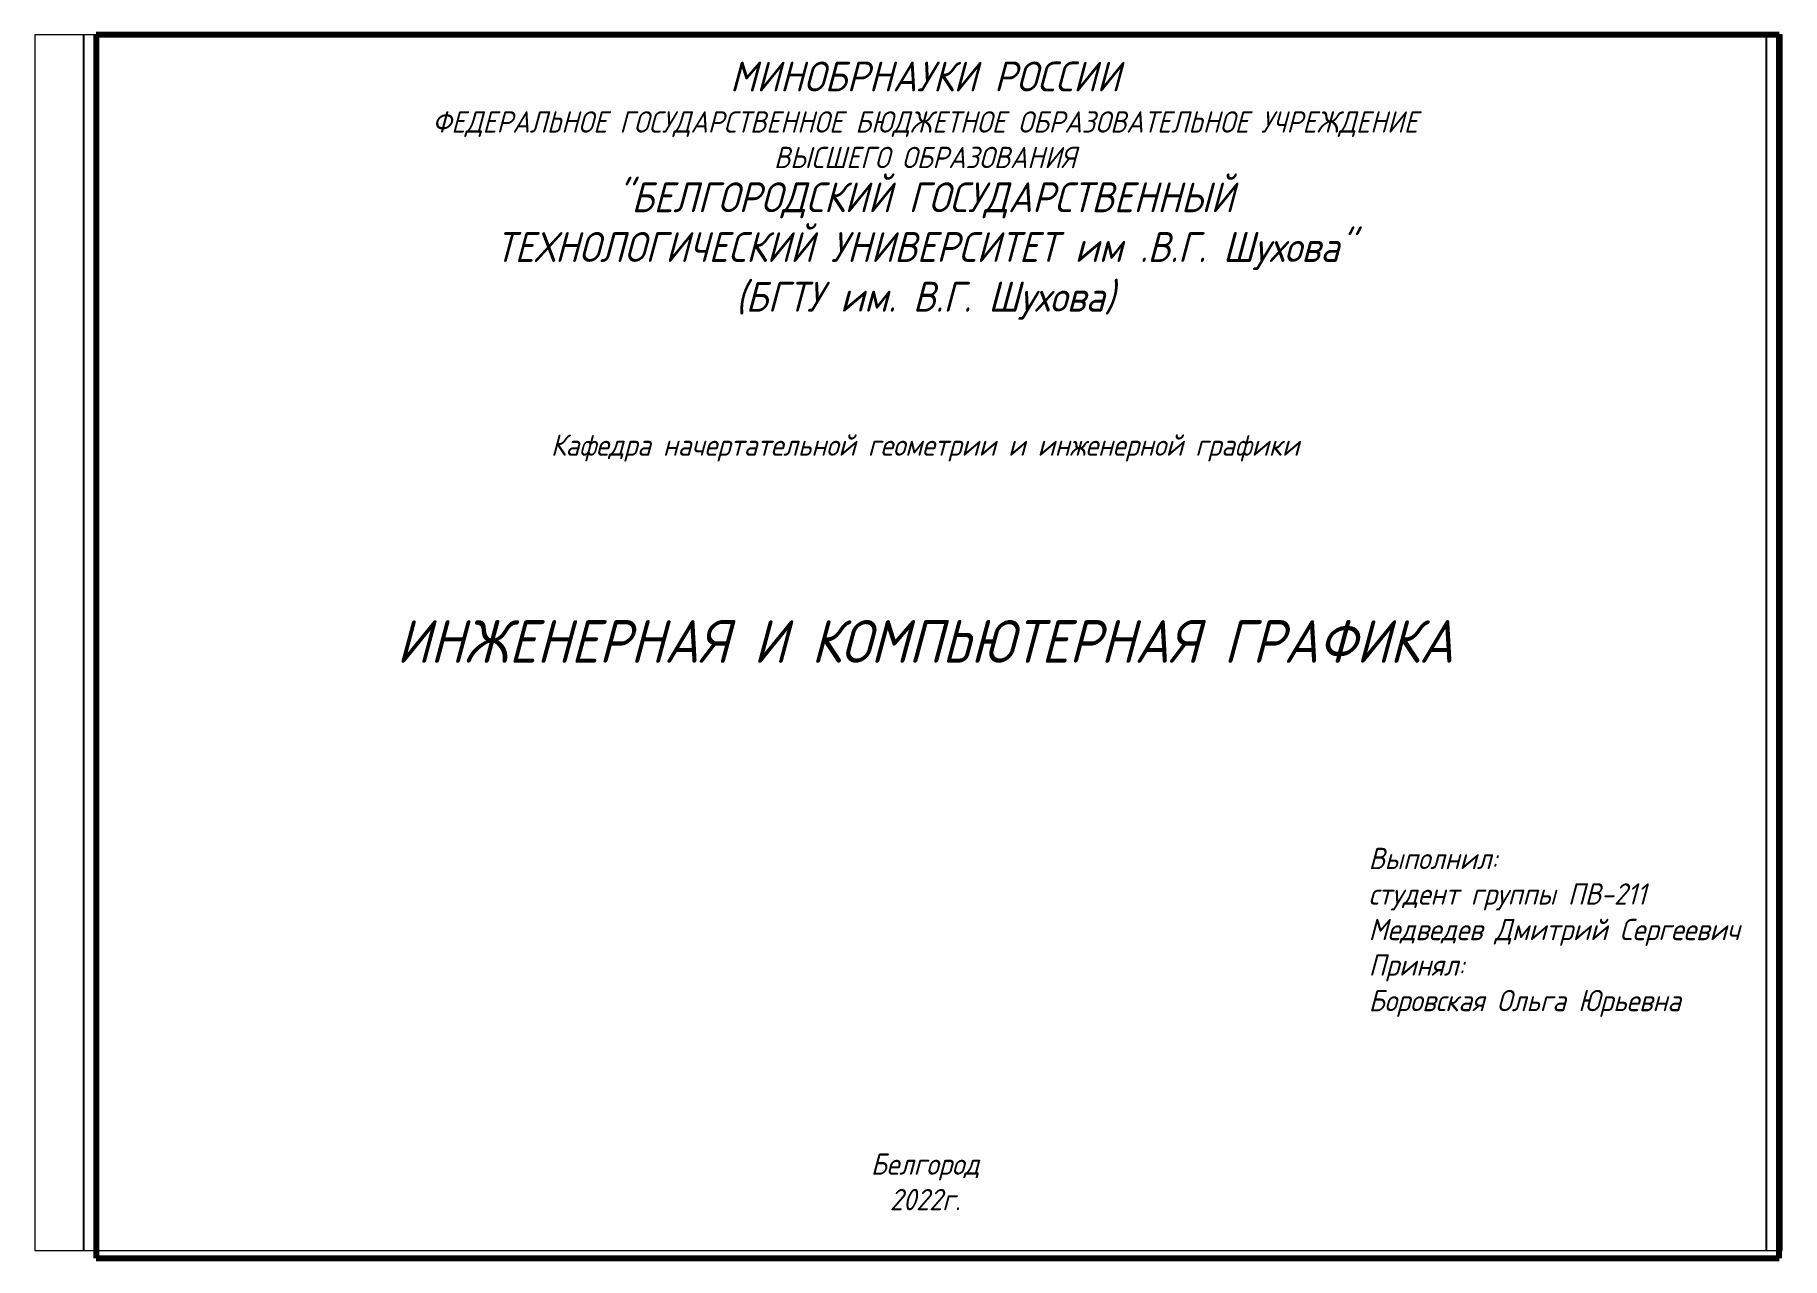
# Paper-space layout 'Титул (2)' of a CAD drawing. Header units: inches, sheet in millimetres. Extents: x 6 to 416, y 5 to 292.
# The model-space entities are those that its viewports show. They can reach past a viewport. Long polylines and large blocks are cut down to what shows.
import ezdxf

# ---------------------------------------------------------------- set-up
doc = ezdxf.new("R2010")
doc.units = ezdxf.units.IN
doc.header["$MEASUREMENT"] = 0
doc.layers.add('аннотации', color=1, linetype='Continuous', lineweight=40)
doc.layers.add('основной', color=7, linetype='Continuous', lineweight=90)
doc.styles.add('GOST', font='ISOCPEUR.TTF', dxfattribs={"width": 0.9, "oblique": 15, "height": 7})

# ---------------------------------------------------------------- blocks, each defined once
blk = doc.blocks.new('A$C8ca95bfd')
at = {"layer": 'Defpoints'}
for p, q in [((0, 287), (0, 0)), ((395, 287), (0, 287)), ((395, 0), (395, 287)), ((0, 0), (395, 0))]:
    blk.add_line(p, q, dxfattribs=at)
at = {"layer": 'аннотации', "attachment_point": 1, "style": 'GOST'}
for s, insert, char_height, width in [('\\pxqc;МИНОБРНАУКИ РОССИИ\\P{\\H0.71429x;ФЕДЕРАЛЬНОЕ ГОСУДАРСТВЕННОЕ БЮДЖЕТНОЕ ОБРАЗОВАТЕЛЬНОЕ УЧРЕЖДЕНИЕ\\PВЫСШЕГО ОБРАЗОВАНИЯ\\P}"БЕЛГОРОДСКИЙ ГОСУДАРСТВЕННЫЙ \\PТЕХНОЛОГИЧЕСКИЙ УНИВЕРСИТЕТ им .В.Г. Шухова"\\P(БГТУ им. В.Г. Шухова)', (0, 280.69), 7, 395), ('\\pxqc;Кафедра начертательной геометрии и инженерной графики', (0, 193.2), 5, 395), ('\\pxqc;ИНЖЕНЕРНАЯ И КОМПЬЮТЕРНАЯ ГРАФИКА', (0, 149.63), 10, 395), ('\\pxql;{\\fISOCPEUR|b0|i0|c204|p34;Выполнил}:    \\P{\\fISOCPEUR|b0|i0|c204|p34;студент группы ПВ-211\\PМедведев Дмитрий Сергеевич\\PПринял}:\\P{\\fISOCPEUR|b0|i0|c204|p34;Боровская Ольга Юрьевна}', (301.63, 96.2), 5, 90.4093), ('\\pxqc;{\\fISOCPEUR|b0|i0|c204|p34;Белгород\\P}2022{\\fISOCPEUR|b0|i0|c204|p34;г}.', (0, 24.49), 5, 395)]:
    blk.add_mtext(s, dxfattribs=dict(at, insert=insert, char_height=char_height, width=width))

msp = doc.modelspace()

# ---------------------------------------------------------------- linework, layer by layer
at = {"layer": 'Defpoints'}
for p, q in [((39.22, 330.76), (39.22, 43.76)), ((434.22, 330.76), (39.22, 330.76)), ((434.22, 43.76), (434.22, 330.76)), ((39.22, 43.76), (434.22, 43.76))]:
    msp.add_line(p, q, dxfattribs=at)

# ---------------------------------------------------------------- block references
msp.add_blockref('A$C8ca95bfd', (39.22, 43.76))

psp = doc.layouts.new('Титул (2)')

# ---------------------------------------------------------------- linework, layer by layer
at = {"layer": 'основной'}
for p, q in [((415, 292), (20, 292)), ((20, 292), (20, 5)), ((415, 5), (415, 292)), ((415, 60), (415, 45)), ((415, 40), (415, 25)), ((20, 5), (415, 5))]:
    psp.add_line(p, q, dxfattribs=at)

# ---------------------------------------------------------------- viewports
at = {"layer": 'Defpoints'}
psp.add_viewport(center=(210.67, 149.38), size=(410.1, 285.2466), view_center_point=(232.84, 188.08), view_height=285.2466, dxfattribs=at)

doc.saveas('drawing.dxf')
